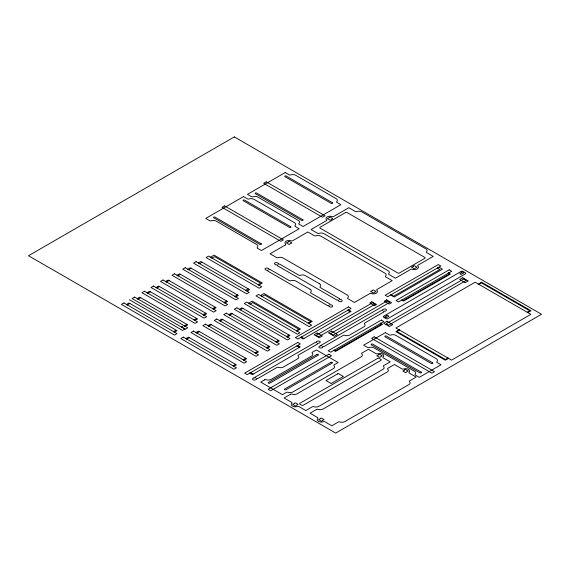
<?xml version="1.0" encoding="UTF-8"?>
<svg xmlns="http://www.w3.org/2000/svg" width="570" height="570" viewBox="0 0 570 570"><rect width="100%" height="100%" fill="white"/><g stroke="black" fill="none" stroke-linecap="round" stroke-linejoin="round"><path stroke-width="0.85" d="M165.585 281.466L168.114 280.005L216.108 307.714L213.579 309.175M126.469 304.43L128.998 302.969L176.985 330.671L174.456 332.132M198.253 262.934L200.783 261.473L249.575 289.638L247.045 291.099M177.063 275.274L179.593 273.814L227.587 301.523L225.057 302.983M147.046 292.738L149.575 291.277L197.562 318.986L195.033 320.447M156.109 287.501L158.638 286.04L206.632 313.749L204.103 315.21M187.829 269.204L190.366 267.743L238.353 295.452L235.823 296.913M137.22 298.609L139.75 297.148L187.744 324.857L185.214 326.318M168.998 280.511L167.188 281.559A0.713 0.413 0 0 1 166.469 281.972A0.713 0.413 0 0 1 165.756 281.559M129.882 303.475L128.065 304.522A0.713 0.413 0 0 1 127.352 304.936A0.713 0.413 0 0 1 126.633 304.522M180.476 274.327L178.666 275.374A0.713 0.413 0 0 1 177.947 275.787A0.713 0.413 0 0 1 177.234 275.374M150.459 291.79L148.642 292.838A0.713 0.413 0 0 1 147.929 293.251A0.713 0.413 0 0 1 147.21 292.838M159.522 286.553L157.712 287.601A0.713 0.413 0 0 1 156.992 288.014A0.713 0.413 0 0 1 156.28 287.601M191.249 268.256L189.432 269.304A0.713 0.413 0 0 1 188.72 269.717A0.713 0.413 0 0 1 188 269.304M210.522 257.191L214.064 255.146L262.314 283.005L258.766 285.05L208.606 256.087L206.076 257.547L259.215 288.228L261.744 286.767L259.001 285.185A0.713 0.413 0 0 1 258.288 284.772A0.713 0.413 0 0 1 259.001 284.359L260.818 283.311L214.591 256.621L212.781 257.668A0.713 0.413 0 0 1 212.061 258.082A0.713 0.413 0 0 1 211.349 257.668M140.633 297.661L138.823 298.709A0.713 0.413 0 0 1 138.104 299.122A0.713 0.413 0 0 1 137.391 298.709M202.065 262.214L200.255 263.262A0.713 0.413 0 0 1 199.536 263.675A0.713 0.413 0 0 1 198.823 263.262M215.225 307.202L213.408 308.249A0.713 0.413 0 0 0 212.695 308.662A0.713 0.413 0 0 0 213.408 309.075M176.102 330.165L174.292 331.213A0.713 0.413 0 0 0 173.572 331.626A0.713 0.413 0 0 0 174.292 332.039M182.806 326.289L182.343 326.56A0.713 0.413 0 0 0 181.63 326.973A0.713 0.413 0 0 0 182.343 327.387L185.086 328.968L182.557 330.429L129.418 299.756M226.703 301.01L224.886 302.057A0.713 0.413 0 0 0 224.174 302.471A0.713 0.413 0 0 0 224.886 302.884M196.679 318.473L194.869 319.521A0.713 0.413 0 0 0 194.149 319.934A0.713 0.413 0 0 0 194.869 320.347M205.749 313.236L203.932 314.284A0.713 0.413 0 0 0 203.219 314.697A0.713 0.413 0 0 0 203.932 315.11M237.469 294.939L235.652 295.987A0.713 0.413 0 0 0 234.94 296.4A0.713 0.413 0 0 0 235.652 296.813M186.86 324.344L185.043 325.392A0.713 0.413 0 0 0 184.324 325.805A0.713 0.413 0 0 0 185.043 326.218M248.292 288.897L246.475 289.945A0.713 0.413 0 0 0 245.763 290.358A0.713 0.413 0 0 0 246.475 290.771M196.059 332.545L198.588 331.084L246.582 358.786L244.046 360.247M207.993 325.655L210.522 324.195L258.516 351.897L255.98 353.357M185.913 338.594L188.442 337.134L236.436 364.843L233.907 366.303M260.454 295.566L263.995 293.522L312.246 321.38L308.705 323.425L258.538 294.462L256.008 295.923L309.147 326.603L311.676 325.142L308.933 323.56A0.713 0.413 0 0 1 308.22 323.147A0.713 0.413 0 0 1 308.933 322.734L310.75 321.687L264.53 294.996L262.713 296.044A0.713 0.413 0 0 1 262.001 296.457A0.713 0.413 0 0 1 261.281 296.044M199.471 331.59L197.655 332.638A0.713 0.413 0 0 1 196.942 333.051A0.713 0.413 0 0 1 196.23 332.638M211.406 324.701L209.589 325.748A0.713 0.413 0 0 1 208.877 326.161A0.713 0.413 0 0 1 208.164 325.748M228.841 314.633L231.37 313.172L279.357 340.881L276.828 342.342M248.648 303.162L252.189 301.117L300.433 328.976L296.892 331.02L246.732 302.057L244.202 303.518L297.341 334.198L299.87 332.738L297.127 331.156A0.713 0.413 0 0 1 296.414 330.743A0.713 0.413 0 0 1 297.127 330.329L298.944 329.282L252.717 302.592L250.907 303.639A0.713 0.413 0 0 1 250.187 304.052A0.713 0.413 0 0 1 249.475 303.639M189.326 337.647L187.516 338.694A0.713 0.413 0 0 1 186.796 339.107A0.713 0.413 0 0 1 186.084 338.694M219.372 320.49L221.901 319.029L269.888 346.738L267.358 348.199M239.421 309.303L241.951 307.843L289.945 335.552L287.415 337.012M232.254 313.685L230.437 314.733A0.713 0.413 0 0 1 229.724 315.146A0.713 0.413 0 0 1 229.005 314.733M222.785 319.542L220.968 320.589A0.713 0.413 0 0 1 220.255 321.003A0.713 0.413 0 0 1 219.536 320.589M242.834 308.356L241.024 309.403A0.713 0.413 0 0 1 240.305 309.816A0.713 0.413 0 0 1 239.592 309.403M245.691 358.281L243.882 359.328A0.713 0.413 0 0 0 243.162 359.741A0.713 0.413 0 0 0 243.882 360.155M257.626 351.391L255.816 352.438A0.713 0.413 0 0 0 255.096 352.851A0.713 0.413 0 0 0 255.816 353.265M235.553 364.33L233.736 365.377A0.713 0.413 0 0 0 233.023 365.79A0.713 0.413 0 0 0 233.736 366.204M278.474 340.368L276.664 341.416A0.713 0.413 0 0 0 275.944 341.829A0.713 0.413 0 0 0 276.664 342.242M269.004 346.225L267.195 347.272A0.713 0.413 0 0 0 266.475 347.686A0.713 0.413 0 0 0 267.195 348.099M289.061 335.039L287.244 336.086A0.713 0.413 0 0 0 286.532 336.5A0.713 0.413 0 0 0 287.244 336.913M438.936 267.131L442.477 269.175L394.226 297.027L390.685 294.982L440.852 266.019L438.316 264.558L385.178 295.239L387.714 296.699L390.45 295.118A0.713 0.413 0 0 1 391.17 294.704A0.713 0.413 0 0 1 391.882 295.118L393.699 296.165L439.919 269.482L438.109 268.434A0.713 0.413 0 0 1 437.389 268.021A0.713 0.413 0 0 1 438.109 267.608M398.765 329.645L395.894 327.985L475.18 282.207L478.052 283.867A0.734 0.42 0 0 0 478.807 284.302A0.734 0.42 0 0 0 479.555 283.889L481.329 282.841L529.758 310.8L527.941 311.847A0.734 0.42 0 0 0 527.221 312.26A0.734 0.42 0 0 0 527.977 312.673L530.848 314.348L451.561 360.126L448.69 358.466M348.498 309.845L351.027 311.305L303.041 339.015L300.511 337.554M350.144 311.811L348.334 310.764A0.713 0.413 0 0 1 347.615 310.351A0.713 0.413 0 0 1 348.334 309.938M303.924 338.502L302.107 337.454A0.713 0.413 0 0 0 301.395 337.041A0.713 0.413 0 0 0 300.675 337.454M297.761 345.42L300.29 346.881L252.296 374.59L249.767 373.129M299.407 347.394L297.59 346.339A0.713 0.413 0 0 1 296.877 345.926A0.713 0.413 0 0 1 297.59 345.513M253.187 374.077L251.37 373.029A0.713 0.413 0 0 0 250.65 372.616A0.713 0.413 0 0 0 249.938 373.029M398.765 329.667A0.734 0.42 0 0 1 399.513 330.08A0.734 0.42 0 0 1 398.801 330.514L396.984 331.541L445.405 359.492L447.222 358.445A0.734 0.42 0 0 1 447.934 358.031A0.734 0.42 0 0 1 448.654 358.466M234.306 136.914L28.5 255.731L335.694 433.086L541.5 314.269L234.306 136.914M224.523 205.87L221.994 207.33L280.868 241.317L283.397 239.856L224.523 205.87M266.19 181.809L263.661 183.269L322.535 217.263L325.064 215.802L266.19 181.809M243.547 196.593L205.763 218.41L209.739 220.704A1.19 0.691 0 0 0 211.214 220.804A4.054 2.344 0 0 1 216.222 221.139L256.707 244.509A4.054 2.344 0 0 1 257.284 247.401A1.19 0.691 0 0 0 257.455 248.256L261.43 250.551L299.214 228.734L295.239 226.44A1.19 0.691 0 0 1 295.068 225.585A4.054 2.344 0 0 0 294.498 222.692L254.006 199.322A4.054 2.344 0 0 0 248.997 198.987A1.19 0.691 0 0 1 247.522 198.887L243.547 196.593M285.214 172.539L247.43 194.356L251.406 196.65A1.19 0.691 0 0 0 252.881 196.75A4.054 2.344 0 0 1 257.889 197.078L298.374 220.455A4.054 2.344 0 0 1 298.951 223.347A1.19 0.691 0 0 0 299.122 224.195L303.097 226.497L340.889 204.68L336.906 202.379A1.19 0.691 0 0 1 336.742 201.531A4.054 2.344 0 0 0 336.165 198.638L295.673 175.261A4.054 2.344 0 0 0 290.664 174.933A1.19 0.691 0 0 1 289.197 174.833L285.214 172.539M163.013 279.977L160.484 281.438L213.622 312.118L216.151 310.657L163.013 279.977M123.889 302.941L121.36 304.401L174.498 335.082L177.035 333.621L123.889 302.941M174.491 273.785L171.962 275.246L225.1 305.926L227.63 304.466L174.491 273.785M144.466 291.249L141.937 292.709L195.075 323.389L197.605 321.929L144.466 291.249M153.537 286.019L151.007 287.48L204.145 318.16L206.675 316.699L153.537 286.019M185.257 267.722L182.728 269.183L235.866 299.856L238.395 298.395L185.257 267.722M134.648 297.12L132.119 298.58L185.257 329.261L187.787 327.8L134.648 297.12M196.08 261.68L193.551 263.141L246.689 293.821L249.218 292.36L196.08 261.68M329.346 217.569L328.291 218.175A0.777 0.449 0 0 0 327.536 218.616A0.777 0.449 0 0 0 328.277 219.072L329.353 219.692A0.777 0.449 0 0 0 330.137 220.12A0.777 0.449 0 0 0 330.906 219.685L331.961 219.08A0.777 0.449 0 0 0 332.716 218.631A0.777 0.449 0 0 0 331.968 218.182L330.892 217.562A0.777 0.449 0 0 0 330.115 217.127A0.777 0.449 0 0 0 329.346 217.569M288.349 241.815L287.301 242.428A0.777 0.449 0 0 0 286.546 242.87A0.777 0.449 0 0 0 287.287 243.319L288.363 243.946A0.777 0.449 0 0 0 289.147 244.373A0.777 0.449 0 0 0 289.916 243.939L290.964 243.326A0.777 0.449 0 0 0 291.726 242.884A0.777 0.449 0 0 0 290.978 242.435L289.902 241.808A0.777 0.449 0 0 0 289.118 241.381A0.777 0.449 0 0 0 288.349 241.815M326.425 220.661L311.063 229.532L317.568 233.294A1.19 0.691 0 0 0 319.043 233.387A4.054 2.344 0 0 1 324.052 233.721L388.156 270.729A4.054 2.344 0 0 1 388.733 273.621A1.19 0.691 0 0 0 388.904 274.476L395.409 278.231L410.778 269.361A1.19 0.691 0 0 1 412.245 269.261A4.054 2.344 0 0 0 417.254 268.933A4.054 2.344 0 0 0 417.831 266.04A1.19 0.691 0 0 1 418.002 265.185L433.2 256.415L426.688 252.66A1.19 0.691 0 0 1 426.524 251.805A4.054 2.344 0 0 0 425.947 248.912L361.843 211.905A4.054 2.344 0 0 0 356.834 211.57A1.19 0.691 0 0 1 355.359 211.477L348.854 207.715L333.657 216.493A1.19 0.691 0 0 1 332.182 216.586A4.054 2.344 0 0 0 327.173 216.921A4.054 2.344 0 0 0 326.596 219.813A1.19 0.691 0 0 1 326.425 220.661M285.435 244.915L270.073 253.785L276.578 257.54A1.19 0.691 0 0 0 278.053 257.64A4.054 2.344 0 0 1 283.062 257.975L347.166 294.982A4.054 2.344 0 0 1 347.743 297.875A1.19 0.691 0 0 0 347.914 298.723L354.419 302.485L369.78 293.614A1.19 0.691 0 0 1 371.255 293.514A4.054 2.344 0 0 0 376.264 293.18A4.054 2.344 0 0 0 376.841 290.287A1.19 0.691 0 0 1 377.012 289.439L392.203 280.668L385.698 276.906A1.19 0.691 0 0 1 385.527 276.058A4.054 2.344 0 0 0 384.95 273.165L320.846 236.158A4.054 2.344 0 0 0 315.837 235.823A1.19 0.691 0 0 1 314.362 235.724L307.857 231.969L292.659 240.739A1.19 0.691 0 0 1 291.192 240.839A4.054 2.344 0 0 0 286.183 241.174A4.054 2.344 0 0 0 285.606 244.067A1.19 0.691 0 0 1 285.435 244.915M345.477 212.589L320.176 227.195A1.19 0.691 0 0 0 320.176 228.171L397.774 272.973A1.19 0.691 0 0 0 399.456 272.973L424.764 258.36A1.19 0.691 0 0 0 424.764 257.391L347.166 212.589A1.19 0.691 0 0 0 345.477 212.589M193.487 331.056L190.95 332.517L244.095 363.197L246.625 361.736L193.487 331.056M205.421 324.166L202.884 325.627L256.03 356.307L258.559 354.846L205.421 324.166M183.34 337.105L180.811 338.566L233.949 369.246L236.479 367.785L183.34 337.105M226.262 313.151L223.732 314.612L276.87 345.292L279.4 343.831L226.262 313.151M216.792 319.008L214.263 320.468L267.401 351.149L269.931 349.688L216.792 319.008M236.849 307.814L234.32 309.275L287.458 339.955L289.988 338.495L236.849 307.814M413.521 266.169L412.473 266.774A0.777 0.449 0 0 0 411.711 267.216A0.777 0.449 0 0 0 412.459 267.672L413.535 268.292A0.777 0.449 0 0 0 414.319 268.719A0.777 0.449 0 0 0 415.088 268.285L416.136 267.679A0.777 0.449 0 0 0 416.891 267.23A0.777 0.449 0 0 0 416.15 266.781L415.074 266.161A0.777 0.449 0 0 0 414.29 265.727A0.777 0.449 0 0 0 413.521 266.169M372.531 290.415L371.476 291.028A0.777 0.449 0 0 0 370.721 291.469A0.777 0.449 0 0 0 371.469 291.918L372.545 292.545A0.777 0.449 0 0 0 373.322 292.973A0.777 0.449 0 0 0 374.091 292.538L375.146 291.926A0.777 0.449 0 0 0 375.901 291.484A0.777 0.449 0 0 0 375.16 291.035L374.084 290.408A0.777 0.449 0 0 0 373.3 289.98A0.777 0.449 0 0 0 372.531 290.415M348.541 306.895L295.403 337.575L297.932 339.036L351.077 308.356L348.541 306.895M297.804 342.47L244.665 373.151L247.195 374.611L300.333 343.931L297.804 342.47M317.112 332.98L314.099 334.718L319.328 337.739L322.342 336.001L317.112 332.98M371.797 301.801L369.745 302.983L374.469 305.712L376.514 304.53L371.797 301.801M372.616 302.691L316.101 335.317L318.63 336.777L375.146 304.152L372.616 302.691M331.455 331.127L328.441 332.873L334.341 336.279L337.355 334.54L331.455 331.127M386.638 299.856L384.251 301.231L389.146 304.052L391.533 302.677L386.638 299.856M253.999 377.796L253.073 378.33A1.788 1.033 0 0 0 253.073 379.791A1.788 1.033 0 0 0 255.602 379.791L256.529 379.257A0.834 0.485 0 0 1 256.529 378.573A0.834 0.485 0 0 1 257.711 378.573L276.956 367.465A1.19 0.691 0 0 1 278.431 367.365A4.054 2.344 0 0 0 283.44 367.03L297.604 358.851A4.054 2.344 0 0 0 298.181 355.958A1.19 0.691 0 0 1 298.352 355.11L317.597 343.995A0.834 0.485 0 0 1 317.597 343.318A0.834 0.485 0 0 1 318.78 343.318L319.706 342.784A1.788 1.033 0 0 0 319.706 341.323A1.788 1.033 0 0 0 317.177 341.323L316.25 341.858A0.834 0.485 0 0 1 316.25 342.534A0.834 0.485 0 0 1 315.067 342.534L255.182 377.112A0.834 0.485 0 0 1 255.182 377.796A0.834 0.485 0 0 1 253.999 377.796M387.123 300.939L330.607 333.564L333.137 335.025L389.652 302.399L387.123 300.939M449.174 269.81L396.036 300.483L398.565 301.943L401.309 300.362A0.713 0.413 0 0 1 402.021 299.948A0.713 0.413 0 0 1 402.741 300.362L403.204 300.632L449.424 273.942L448.961 273.678A0.713 0.413 0 0 1 448.248 273.265A0.713 0.413 0 0 1 448.961 272.852L451.704 271.27L449.174 269.81M320.297 345.755L319.371 346.289A1.788 1.033 0 0 0 319.371 347.75A1.788 1.033 0 0 0 321.9 347.75L322.827 347.216A0.834 0.485 0 0 1 322.827 346.531A0.834 0.485 0 0 1 324.009 346.531L343.254 335.424A1.19 0.691 0 0 1 344.722 335.324A4.054 2.344 0 0 0 349.731 334.989L363.902 326.81A4.054 2.344 0 0 0 364.479 323.917A1.19 0.691 0 0 1 364.65 323.069L383.895 311.954A0.834 0.485 0 0 1 383.895 311.277A0.834 0.485 0 0 1 385.078 311.277L386.004 310.736A1.788 1.033 0 0 0 386.004 309.275A1.788 1.033 0 0 0 383.475 309.275L382.548 309.809A0.834 0.485 0 0 1 382.548 310.493A0.834 0.485 0 0 1 381.366 310.493L321.48 345.071A0.834 0.485 0 0 1 321.48 345.755A0.834 0.485 0 0 1 320.297 345.755M448.683 273.016L401.729 300.119L403.467 301.124L450.414 274.013L448.683 273.016M264.687 379.805L260.711 382.099L282.471 394.668L286.446 392.367A1.19 0.691 0 0 1 287.921 392.274A4.054 2.344 0 0 0 292.93 391.939L333.414 368.562A4.054 2.344 0 0 0 333.992 365.669A1.19 0.691 0 0 1 334.163 364.821L338.138 362.527L316.379 349.959L312.403 352.26A1.19 0.691 0 0 0 312.232 353.108A4.054 2.344 0 0 1 311.655 356.001L271.17 379.378A4.054 2.344 0 0 1 266.161 379.705A1.19 0.691 0 0 0 264.687 379.805M316.934 354.462L268.506 382.42A0.898 0.513 0 0 0 268.506 383.154A0.898 0.513 0 0 0 269.774 383.154L318.195 355.195A0.898 0.513 0 0 0 318.195 354.462A0.898 0.513 0 0 0 316.934 354.462M461.201 271.413L383.603 316.215A1.19 0.691 0 0 0 383.603 317.191L386.132 318.651A1.19 0.691 0 0 0 387.821 318.651L465.419 273.849A1.19 0.691 0 0 0 465.419 272.873L462.89 271.413A1.19 0.691 0 0 0 461.201 271.413M386.631 315.887L385.562 316.507A0.762 0.442 0 0 0 385.042 317.255L385.591 317.576A0.762 0.442 0 0 0 386.895 317.276L387.971 316.656A0.762 0.442 0 0 0 388.483 315.901L387.935 315.588A0.762 0.442 0 0 0 386.631 315.887M461.7 272.546L460.631 273.165A0.762 0.442 0 0 0 460.111 273.913L460.66 274.234A0.762 0.442 0 0 0 461.964 273.935L463.04 273.315A0.762 0.442 0 0 0 463.553 272.56L463.004 272.246A0.762 0.442 0 0 0 461.7 272.546M381.316 320.062L328.178 350.742L330.707 352.203L333.45 350.621A0.713 0.413 0 0 1 334.17 350.208A0.713 0.413 0 0 1 334.882 350.621L335.345 350.885L381.572 324.202L381.102 323.931A0.713 0.413 0 0 1 380.389 323.518A0.713 0.413 0 0 1 381.102 323.105L383.845 321.523L381.316 320.062M380.824 323.268L333.878 350.372L335.616 351.377L382.563 324.273L380.824 323.268M328.904 354.184L268.107 389.289L270.7 390.785L331.498 355.687L328.904 354.184M386.973 321.281L383.603 323.226L389.339 326.539L392.709 324.594L386.973 321.281M462.719 277.747L459.684 279.5L465.248 282.713L468.284 280.96L462.719 277.747M463.745 278.922L386.147 323.724L388.676 325.185L466.281 280.383L463.745 278.922M374.198 336.849L371.597 338.352L431.889 373.158L434.49 371.661L374.198 336.849M330.928 362.356L284.708 389.039A0.898 0.513 0 0 0 284.701 389.773A0.898 0.513 0 0 0 285.969 389.773L332.196 363.083A0.898 0.513 0 0 0 332.196 362.349A0.898 0.513 0 0 0 330.935 362.356M385.37 332.623L363.61 345.192L367.586 347.486A1.19 0.691 0 0 0 369.061 347.586A4.054 2.344 0 0 1 374.07 347.914L414.554 371.291A4.054 2.344 0 0 1 415.131 374.184A1.19 0.691 0 0 0 415.302 375.031L419.278 377.333L441.038 364.764L437.062 362.47A1.19 0.691 0 0 1 436.891 361.622A4.054 2.344 0 0 0 436.321 358.73L395.829 335.352A4.054 2.344 0 0 0 390.82 335.017A1.19 0.691 0 0 1 389.346 334.925L385.37 332.623M399.121 329.852L395.915 331.704L445.341 360.24L448.547 358.387L399.121 329.852M481.614 282.221L478.408 284.074L527.834 312.609L531.041 310.764L481.614 282.221M290.6 394.226L284.095 397.988L291.697 402.377A1.19 0.691 0 0 1 291.868 403.225A4.054 2.344 0 0 0 292.446 406.118A4.054 2.344 0 0 0 297.454 406.453A1.19 0.691 0 0 1 298.922 406.553L305.855 410.55L312.36 406.795A1.19 0.691 0 0 1 313.835 406.695A4.054 2.344 0 0 0 318.844 406.36L382.947 369.353A4.054 2.344 0 0 0 383.524 366.46A1.19 0.691 0 0 1 383.695 365.612L390.201 361.85L383.275 357.853A1.19 0.691 0 0 1 383.104 357.005A4.054 2.344 0 0 0 382.527 354.113A4.054 2.344 0 0 0 377.518 353.778A1.19 0.691 0 0 1 376.043 353.678L368.441 349.289L361.929 353.044A1.19 0.691 0 0 0 361.765 353.899A4.054 2.344 0 0 1 361.188 356.791L297.084 393.799A4.054 2.344 0 0 1 292.075 394.134A1.19 0.691 0 0 0 290.6 394.226M337.504 373.949L326.802 380.126A0.741 0.427 0 0 0 326.076 380.553A0.741 0.427 0 0 0 326.802 380.981L330.422 383.069A0.741 0.427 0 0 0 331.156 383.489A0.741 0.427 0 0 0 331.897 383.069L342.599 376.891A0.741 0.427 0 0 0 343.325 376.464A0.741 0.427 0 0 0 342.599 376.036L338.979 373.949A0.741 0.427 0 0 0 338.245 373.528A0.741 0.427 0 0 0 337.504 373.949M294.612 403.339L293.536 403.966A0.777 0.449 0 0 0 292.795 404.415A0.777 0.449 0 0 0 293.55 404.857L294.605 405.47A0.777 0.449 0 0 0 295.374 405.904A0.777 0.449 0 0 0 296.151 405.477L297.227 404.85A0.777 0.449 0 0 0 297.975 404.401A0.777 0.449 0 0 0 297.219 403.959L296.165 403.346A0.777 0.449 0 0 0 295.395 402.912A0.777 0.449 0 0 0 294.612 403.339M378.793 354.74L377.718 355.367A0.777 0.449 0 0 0 376.97 355.815A0.777 0.449 0 0 0 377.725 356.257L378.779 356.87A0.777 0.449 0 0 0 379.549 357.305A0.777 0.449 0 0 0 380.332 356.87L381.408 356.25A0.777 0.449 0 0 0 382.149 355.801A0.777 0.449 0 0 0 381.394 355.359L380.34 354.747A0.777 0.449 0 0 0 379.57 354.312A0.777 0.449 0 0 0 378.793 354.74M377.547 358.445L299.948 403.247A1.19 0.691 0 0 0 299.948 404.223L301.637 405.192A1.19 0.691 0 0 0 303.326 405.192L380.924 360.39A1.19 0.691 0 0 0 380.924 359.421L379.235 358.445A1.19 0.691 0 0 0 377.547 358.445M316.557 409.467L310.052 413.222L317.654 417.611A1.19 0.691 0 0 1 317.825 418.458A4.054 2.344 0 0 0 318.402 421.351A4.054 2.344 0 0 0 323.411 421.686A1.19 0.691 0 0 1 324.886 421.786L331.811 425.783L338.323 422.028A1.19 0.691 0 0 1 339.791 421.928A4.054 2.344 0 0 0 344.8 421.593L408.904 384.586A4.054 2.344 0 0 0 409.481 381.693A1.19 0.691 0 0 1 409.652 380.846L416.157 377.084L409.232 373.086A1.19 0.691 0 0 1 409.06 372.239A4.054 2.344 0 0 0 408.483 369.346A4.054 2.344 0 0 0 403.474 369.011A1.19 0.691 0 0 1 402 368.911L394.397 364.522L387.892 368.277A1.19 0.691 0 0 0 387.721 369.132A4.054 2.344 0 0 1 387.144 372.025L323.04 409.032A4.054 2.344 0 0 1 318.031 409.367A1.19 0.691 0 0 0 316.557 409.467M320.575 418.572L319.492 419.199A0.777 0.449 0 0 0 318.751 419.648A0.777 0.449 0 0 0 319.506 420.09L320.561 420.703A0.777 0.449 0 0 0 321.33 421.137A0.777 0.449 0 0 0 322.107 420.71L323.19 420.083A0.777 0.449 0 0 0 323.931 419.634A0.777 0.449 0 0 0 323.176 419.192L322.121 418.58A0.777 0.449 0 0 0 321.352 418.145A0.777 0.449 0 0 0 320.575 418.572M404.75 369.973L403.674 370.6A0.777 0.449 0 0 0 402.926 371.049A0.777 0.449 0 0 0 403.688 371.49L404.736 372.103A0.777 0.449 0 0 0 405.505 372.538A0.777 0.449 0 0 0 406.289 372.103L407.365 371.483A0.777 0.449 0 0 0 408.113 371.034A0.777 0.449 0 0 0 407.351 370.593L406.303 369.98A0.777 0.449 0 0 0 405.534 369.545A0.777 0.449 0 0 0 404.75 369.973M332.367 202.678L286.147 175.995A0.834 0.485 0 0 0 284.964 175.995A0.834 0.485 0 0 0 284.964 176.679L331.184 203.362A0.834 0.485 0 0 0 332.367 203.362A0.834 0.485 0 0 0 332.367 202.678M302.848 219.721L256.621 193.038A0.834 0.485 0 0 0 255.438 193.038A0.834 0.485 0 0 0 255.438 193.722L301.665 220.405A0.834 0.485 0 0 0 302.848 220.405A0.834 0.485 0 0 0 302.848 219.721M290.7 226.739L244.473 200.049A0.834 0.485 0 0 0 243.297 200.049A0.834 0.485 0 0 0 243.297 200.733L289.517 227.416A0.834 0.485 0 0 0 290.7 227.416A0.834 0.485 0 0 0 290.7 226.739M261.174 243.782L214.954 217.092A0.834 0.485 0 0 0 213.771 217.092A0.834 0.485 0 0 0 213.771 217.776L259.998 244.466A0.834 0.485 0 0 0 261.174 244.466A0.834 0.485 0 0 0 261.174 243.782M319.556 283.817L305.385 275.631A4.054 2.344 0 0 0 300.376 275.303A1.19 0.691 0 0 1 298.901 275.203L279.656 264.095A0.834 0.485 0 0 1 278.474 264.095A0.834 0.485 0 0 1 278.474 263.411L277.547 262.877A1.788 1.033 0 0 0 275.018 262.877A1.788 1.033 0 0 0 275.018 264.338L275.944 264.872A0.834 0.485 0 0 1 277.127 264.872A0.834 0.485 0 0 1 277.127 265.556L337.012 300.126A0.834 0.485 0 0 1 338.195 300.126A0.834 0.485 0 0 1 338.195 300.81L339.121 301.345A1.788 1.033 0 0 0 341.651 301.345A1.788 1.033 0 0 0 341.651 299.884L340.725 299.35A0.834 0.485 0 0 1 339.542 299.35A0.834 0.485 0 0 1 339.542 298.666L320.297 287.558A1.19 0.691 0 0 1 320.133 286.703A4.054 2.344 0 0 0 319.556 283.817M310.108 289.268L295.937 281.088A4.054 2.344 0 0 0 290.928 280.754A1.19 0.691 0 0 1 289.453 280.654L270.209 269.546A0.834 0.485 0 0 1 269.033 269.546A0.834 0.485 0 0 1 269.033 268.862L268.099 268.328A1.788 1.033 0 0 0 265.57 268.328A1.788 1.033 0 0 0 265.57 269.788L266.496 270.322A0.834 0.485 0 0 1 267.679 270.322A0.834 0.485 0 0 1 267.679 271.007L327.565 305.584A0.834 0.485 0 0 1 328.748 305.584A0.834 0.485 0 0 1 328.748 306.261L329.674 306.803A1.788 1.033 0 0 0 332.203 306.803A1.788 1.033 0 0 0 332.203 305.342L331.277 304.8A0.834 0.485 0 0 1 330.094 304.8A0.834 0.485 0 0 1 330.094 304.123L310.849 293.009A1.19 0.691 0 0 1 310.686 292.161A4.054 2.344 0 0 0 310.108 289.268M432.566 362.748L386.339 336.058A0.898 0.513 0 0 0 385.071 336.058A0.898 0.513 0 0 0 385.071 336.785L431.298 363.475A0.898 0.513 0 0 0 432.566 363.475A0.898 0.513 0 0 0 432.566 362.748M421.095 372.096L372.673 344.137A0.898 0.513 0 0 0 371.405 344.137A0.898 0.513 0 0 0 371.405 344.871L419.834 372.83A0.898 0.513 0 0 0 421.095 372.83A0.898 0.513 0 0 0 421.095 372.096"/></g></svg>
